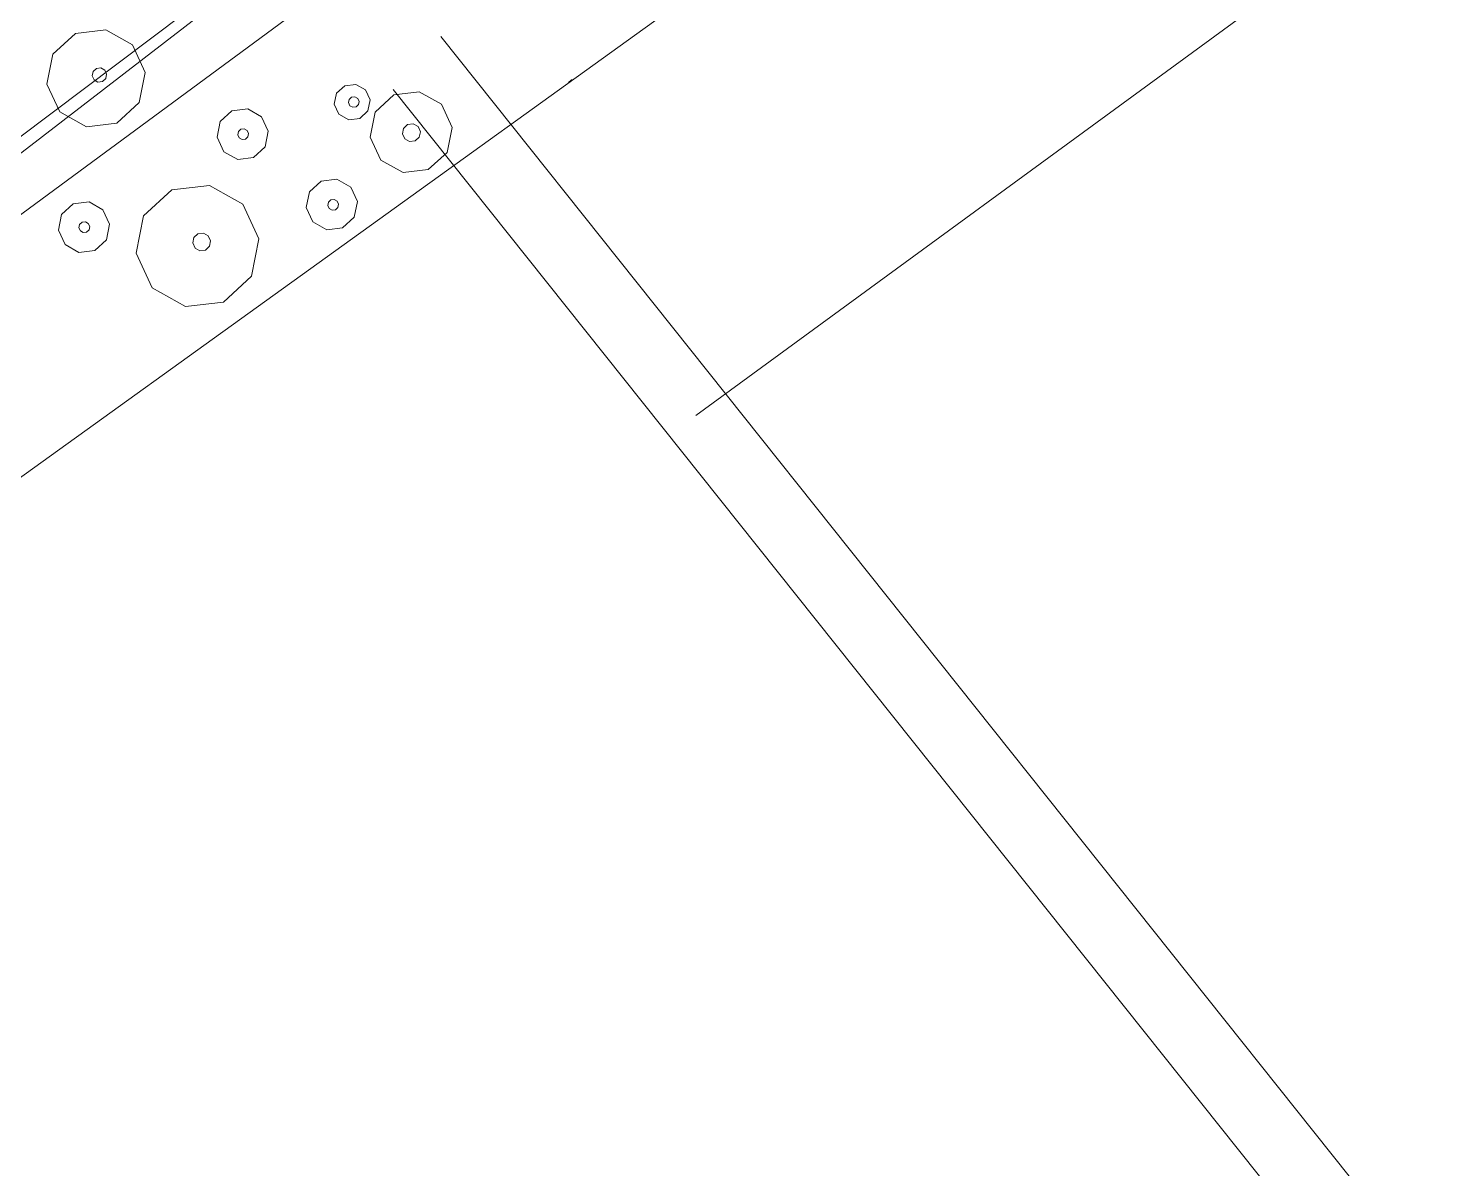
# Model space of a CAD drawing. Header units: metres. Extents: x -2858 to 512, y -1995 to 1252.
# Drawn here: x -931.693 to -927.306, y -909.283 to -905.738 of the extents above; entities that cross this region are included whole.
import ezdxf
from ezdxf.lldxf.tags import DXFTag

# ---------------------------------------------------------------- set-up
doc = ezdxf.new("R2010")
doc.units = ezdxf.units.M
doc.layers.add('Calque commun', color=7, linetype='Continuous')
doc.layers.add('Calque7', color=7, linetype='Continuous')
tags = doc.linetypes.add('DASHDOT2', pattern=[0.5, 0.25, -0.125, 0, -0.125]).pattern_tags.tags
tags[10:11] = [DXFTag(74, 4), DXFTag(75, 0), DXFTag(340, '0'), DXFTag(46, 1.0), DXFTag(50, 0.0), DXFTag(44, 0.0), DXFTag(45, 0.0)]
tags[8:9] = [DXFTag(74, 4), DXFTag(75, 0), DXFTag(340, '0'), DXFTag(46, 1.0), DXFTag(50, 0.0), DXFTag(44, 0.0), DXFTag(45, 0.0)]
tags[6:7] = [DXFTag(74, 4), DXFTag(75, 0), DXFTag(340, '0'), DXFTag(46, 1.0), DXFTag(50, 0.0), DXFTag(44, 0.0), DXFTag(45, 0.0)]
tags[4:5] = [DXFTag(74, 4), DXFTag(75, 0), DXFTag(340, '0'), DXFTag(46, 1.0), DXFTag(50, 0.0), DXFTag(44, 0.0), DXFTag(45, 0.0)]

# ---------------------------------------------------------------- blocks, each defined once
blk = doc.blocks.new('geometrebondepartleger')
at = {"layer": 'Calque7', "color": 1, "linetype": 'Continuous', "lineweight": 9}
blk.add_polyline3d([(141.2008, 124.9129, 79), (146.0805, 124.0046, 79), (151.5015, 122.9015, 79), (157.3363, 121.7891, 79), (165.9825, 119.9858, 79), (155.3815, 121.9588, 79), (170.0435, 119.0562, 79)], dxfattribs=at)
blk = doc.blocks.new('pattern')
at = {"layer": 'Calque commun', "color": 54, "linetype": 'Continuous', "lineweight": 9}
for p, q in [((87.4367, 111.0894), (87.4344, 111.0914)), ((87.4487, 111.0882), (87.4367, 111.0894)), ((87.7941, 110.9111), (87.8622, 110.9513)), ((87.8622, 110.9513), (87.941, 110.9438)), ((87.941, 110.9438), (88.0003, 110.8915)), ((87.7626, 110.8385), (87.7941, 110.9111)), ((87.8698, 110.8467), (87.8847, 110.8555)), ((87.8847, 110.8555), (87.9019, 110.8539)), ((88.0003, 110.8915), (88.0175, 110.8142)), ((88.1618, 110.8455), (88.2044, 110.8706)), ((88.2044, 110.8706), (88.2536, 110.8659)), ((88.2536, 110.8659), (88.2907, 110.8332)), ((87.7798, 110.7613), (87.7626, 110.8385)), ((87.8629, 110.8308), (87.8698, 110.8467)), ((87.8666, 110.8139), (87.8629, 110.8308)), ((87.8796, 110.8025), (87.8666, 110.8139)), ((87.9019, 110.8539), (87.9148, 110.8424)), ((87.9186, 110.8255), (87.9117, 110.8096)), ((87.9148, 110.8424), (87.9186, 110.8255)), ((88.0175, 110.8142), (87.986, 110.7417)), ((88.1422, 110.8001), (88.1618, 110.8455)), ((88.2072, 110.8074), (88.2161, 110.8127)), ((88.2161, 110.8127), (88.2265, 110.8117)), ((88.2265, 110.8117), (88.2343, 110.8048)), ((88.2907, 110.8332), (88.3014, 110.7849)), ((87.8968, 110.8008), (87.8796, 110.8025)), ((87.9117, 110.8096), (87.8968, 110.8008)), ((88.1529, 110.7518), (88.1422, 110.8001)), ((88.2031, 110.7979), (88.2072, 110.8074)), ((88.2053, 110.7878), (88.2031, 110.7979)), ((88.2131, 110.7809), (88.2053, 110.7878)), ((88.2234, 110.7799), (88.2131, 110.7809)), ((88.2324, 110.7852), (88.2234, 110.7799)), ((88.2365, 110.7947), (88.2324, 110.7852)), ((88.2343, 110.8048), (88.2365, 110.7947)), ((88.3014, 110.7849), (88.2818, 110.7396)), ((87.8391, 110.7089), (87.7798, 110.7613)), ((87.986, 110.7417), (87.9179, 110.7014)), ((88.19, 110.7191), (88.1529, 110.7518)), ((88.2818, 110.7396), (88.2392, 110.7144)), ((88.4522, 110.6947), (88.5544, 110.755)), ((88.5544, 110.755), (88.6725, 110.7437)), ((88.6725, 110.7437), (88.7615, 110.6652)), ((87.9179, 110.7014), (87.8391, 110.7089)), ((87.9004, 110.6646), (87.9302, 110.6822)), ((87.9302, 110.6822), (87.9647, 110.6789)), ((88.2392, 110.7144), (88.19, 110.7191)), ((88.405, 110.5858), (88.4522, 110.6947)), ((87.8867, 110.6329), (87.9004, 110.6646)), ((87.9223, 110.6325), (87.9264, 110.642)), ((87.9264, 110.642), (87.9354, 110.6473)), ((87.9354, 110.6473), (87.9457, 110.6463)), ((87.9457, 110.6463), (87.9535, 110.6394)), ((87.9535, 110.6394), (87.9558, 110.6293)), ((87.9647, 110.6789), (87.9906, 110.656)), ((87.9906, 110.656), (87.9982, 110.6222)), ((88.7615, 110.6652), (88.7873, 110.5494)), ((87.8942, 110.5991), (87.8867, 110.6329)), ((87.9201, 110.5762), (87.8942, 110.5991)), ((87.9246, 110.6224), (87.9223, 110.6325)), ((87.9324, 110.6155), (87.9246, 110.6224)), ((87.9427, 110.6145), (87.9324, 110.6155)), ((87.9516, 110.6198), (87.9427, 110.6145)), ((87.9558, 110.6293), (87.9516, 110.6198)), ((87.9982, 110.6222), (87.9844, 110.5905)), ((88.5572, 110.5875), (88.5721, 110.5963)), ((88.5721, 110.5963), (88.5893, 110.5946)), ((88.5893, 110.5946), (88.6023, 110.5832)), ((87.9546, 110.5729), (87.9201, 110.5762)), ((87.9844, 110.5905), (87.9546, 110.5729)), ((88.4308, 110.47), (88.405, 110.5858)), ((88.5503, 110.5716), (88.5572, 110.5875)), ((88.5541, 110.5547), (88.5503, 110.5716)), ((88.567, 110.5432), (88.5541, 110.5547)), ((88.5992, 110.5504), (88.5843, 110.5416)), ((88.606, 110.5663), (88.5992, 110.5504)), ((88.6023, 110.5832), (88.606, 110.5663)), ((88.7873, 110.5494), (88.7401, 110.4405)), ((88.1838, 110.4936), (88.2263, 110.5188)), ((88.2263, 110.5188), (88.2755, 110.5141)), ((88.2755, 110.5141), (88.3126, 110.4813)), ((88.5843, 110.5416), (88.567, 110.5432)), ((88.1641, 110.4483), (88.1838, 110.4936)), ((88.3126, 110.4813), (88.3234, 110.4331)), ((88.5198, 110.3914), (88.4308, 110.47)), ((88.1748, 110.4), (88.1641, 110.4483)), ((88.2263, 110.4431), (88.2304, 110.4527)), ((88.2285, 110.433), (88.2263, 110.4431)), ((88.2363, 110.4261), (88.2285, 110.433)), ((88.2304, 110.4527), (88.2393, 110.4579)), ((88.2467, 110.4251), (88.2363, 110.4261)), ((88.2393, 110.4579), (88.2497, 110.457)), ((88.2556, 110.4304), (88.2467, 110.4251)), ((88.2497, 110.457), (88.2575, 110.4501)), ((88.2597, 110.4399), (88.2556, 110.4304)), ((88.2575, 110.4501), (88.2597, 110.4399)), ((88.3234, 110.4331), (88.3037, 110.3877)), ((88.7401, 110.4405), (88.6379, 110.3802)), ((88.2119, 110.3673), (88.1748, 110.4)), ((88.3037, 110.3877), (88.2611, 110.3626)), ((88.6379, 110.3802), (88.5198, 110.3914)), ((88.2611, 110.3626), (88.2119, 110.3673)), ((88.7281, 110.3186), (88.7706, 110.3438)), ((88.7706, 110.3438), (88.8199, 110.3391)), ((88.8199, 110.3391), (88.8569, 110.3064)), ((88.7084, 110.2733), (88.7281, 110.3186)), ((88.8569, 110.3064), (88.8677, 110.2581)), ((88.7191, 110.225), (88.7084, 110.2733)), ((88.7706, 110.2682), (88.7747, 110.2777)), ((88.7729, 110.258), (88.7706, 110.2682)), ((88.7806, 110.2512), (88.7729, 110.258)), ((88.7747, 110.2777), (88.7837, 110.283)), ((88.791, 110.2502), (88.7806, 110.2512)), ((88.7837, 110.283), (88.794, 110.282)), ((88.7999, 110.2554), (88.791, 110.2502)), ((88.794, 110.282), (88.8018, 110.2751)), ((88.804, 110.265), (88.7999, 110.2554)), ((88.8018, 110.2751), (88.804, 110.265)), ((88.8677, 110.2581), (88.848, 110.2127)), ((88.7562, 110.1923), (88.7191, 110.225)), ((88.848, 110.2127), (88.8054, 110.1876)), ((88.8054, 110.1876), (88.7562, 110.1923)), ((88.3031, 110.0867), (88.3849, 110.1349)), ((88.3849, 110.1349), (88.4794, 110.1259)), ((88.4794, 110.1259), (88.5505, 110.0631)), ((88.2654, 109.9996), (88.3031, 110.0867)), ((88.5505, 110.0631), (88.5712, 109.9704)), ((88.286, 109.9069), (88.2654, 109.9996)), ((88.3816, 109.9882), (88.3871, 110.0009)), ((88.3846, 109.9747), (88.3816, 109.9882)), ((88.3871, 110.0009), (88.399, 110.0079)), ((88.399, 110.0079), (88.4128, 110.0066)), ((88.4128, 110.0066), (88.4232, 109.9975)), ((88.4262, 109.9839), (88.4207, 109.9712)), ((88.4232, 109.9975), (88.4262, 109.9839)), ((88.395, 109.9655), (88.3846, 109.9747)), ((88.4088, 109.9642), (88.395, 109.9655)), ((88.4207, 109.9712), (88.4088, 109.9642)), ((88.5712, 109.9704), (88.5334, 109.8833)), ((88.3572, 109.8441), (88.286, 109.9069)), ((88.5334, 109.8833), (88.4517, 109.8351)), ((88.4517, 109.8351), (88.3572, 109.8441))]:
    blk.add_line(p, q, dxfattribs=at)
at = {"layer": 'Calque commun', "color": 7, "linetype": 'Continuous', "lineweight": 9}
mesh = blk.add_polyface(dxfattribs=at)
corners = [(70.8497, 113.5412), (53.8349, 19.1692), (74.7282, 106.3237), (76.0435, 113.5984), (74.769, 106.1763), (58.8077, 18.2701), (114.1703, 105.207), (114.1703, 98.5387)]
mesh.append_faces([[corners[k] for k in face] for face in [(3, 4, 6)]], dxfattribs={"vtx0": -1, "vtx1": -1, "color": 7})
mesh.append_faces([[corners[k] for k in face] for face in [(3, 2, 4)]], dxfattribs={"vtx0": -1, "vtx2": -1, "color": 7})
mesh.append_faces([[corners[k] for k in face] for face in [(5, 2, 1)]], dxfattribs={"vtx1": -1, "color": 7})
mesh.append_faces([[corners[k] for k in face] for face in [(0, 1, 2), (3, 0, 2)]], dxfattribs={"vtx1": -1, "vtx2": -1, "color": 7})
mesh.append_faces([[corners[k] for k in face] for face in [(4, 7, 6)]], dxfattribs={"vtx2": -1, "color": 7})

msp = doc.modelspace()

# ---------------------------------------------------------------- linework, layer by layer
at = {"layer": 'Calque commun', "color": 7, "linetype": 'Continuous', "lineweight": 9}
msp.add_line((-922.3072, -901.5973), (-929.6183, -906.9413), dxfattribs=at)
at = {"layer": 'Calque commun', "color": 7, "linetype": 'DASHDOT2', "lineweight": 9}
for p, q in [((-924.7831, -912.8229), (-930.4106, -905.7636)), ((-924.9308, -912.9879), (-930.5583, -905.9285))]:
    msp.add_line(p, q, dxfattribs=at)

# ---------------------------------------------------------------- block references
at = {"layer": 'Calque commun', "color": 0, "linetype": 'ByBlock', "lineweight": -2, "rotation": 228.1617603435354}
for name, p in [('geometrebondepartleger', (-916.0371, -706.7784)), ('pattern', (-954.4467, -766.6559))]:
    msp.add_blockref(name, p, dxfattribs=at)

doc.saveas('drawing.dxf')
